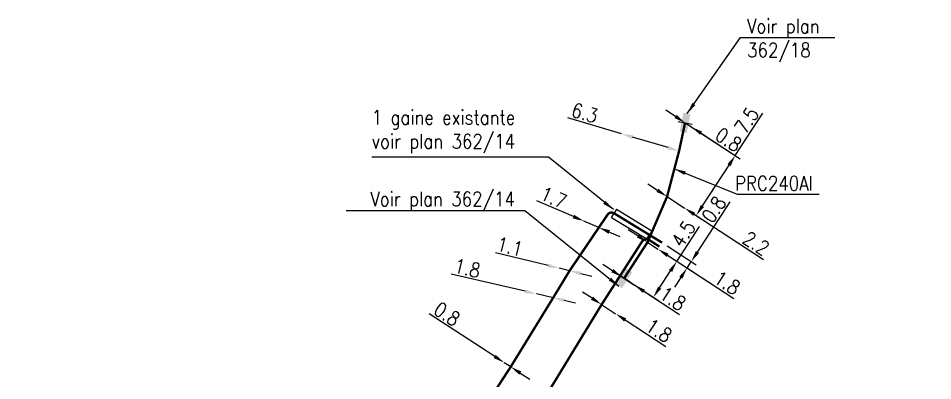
# Model space of a CAD drawing. Header units: millimetres. Extents: x 156382 to 158006, y 120998 to 122000.
# Drawn here: x 157273.4 to 157369.1, y 121278.6 to 121316.5 of the extents above; entities that cross this region are included whole.
import ezdxf
from ezdxf.enums import TextEntityAlignment as Align

# ---------------------------------------------------------------- set-up
doc = ezdxf.new("R2010")
doc.units = ezdxf.units.MM
doc.header["$PDMODE"] = 34
doc.layers.get('0').update_dxf_attribs({"linetype": 'CONTINUOUS'})
doc.layers.get('DEFPOINTS').update_dxf_attribs({"linetype": 'CONTINUOUS'})
for name, color, linetype in [('M_110', 1, 'M_ST_10'), ('M_300', 7, 'CONTINUOUS'), ('M_400', 7, 'CONTINUOUS')]:
    doc.layers.add(name, color=color, linetype=linetype)
doc.styles.add('M_ROMANS', font='ROMANS.shx', dxfattribs={"width": 0.75})
doc.styles.get("Standard").update_dxf_attribs({"font": 'romans.shx', "width": 0.85})
doc.linetypes.add('M_ST_10', pattern='A,5,-0.3,["++",Standard,S=1,R=0,X=0,Y=-0.5],-2.8', length=8.1)
doc.dimstyles.get("Standard").update_dxf_attribs({"dimtxt": 1.5, "dimasz": 1.2, "dimexe": 0.625, "dimexo": 0.625, "dimgap": 0.25, "dimtad": 1, "dimdec": 1, "dimzin": 0, "dimdsep": 46, "dimtxsty": 'Standard', "dimcen": -0.5, "dimadec": 0, "dimazin": 0, "dimtfac": 1, "dimtdec": 1, "dimtmove": 0, "dimatfit": 3, "dimfxl": 0, "dimtolj": 1, "dimtzin": 0, "dimarcsym": 0})

# ---------------------------------------------------------------- blocks, each defined once
blk = doc.blocks.new('*D73')
at = {"layer": 'DEFPOINTS', "color": 0, "linetype": 'Continuous', "transparency": 16777216}
for p in [(157334.454, 121286.531), (157335.92, 121285.575), (157335.92, 121285.575)]:
    blk.add_point(p, dxfattribs=at)
at = {"layer": 'M_110', "color": 0, "linetype": 'Continuous', "lineweight": -2, "transparency": 16777216}
for p, q in [((157333.449, 121287.186), (157332.443, 121287.841)), ((157334.454, 121286.531), (157335.92, 121285.575)), ((157336.926, 121284.92), (157341.165, 121282.158))]:
    blk.add_line(p, q, dxfattribs=at)
at = {"layer": 'M_110', "color": 0, "linetype": 'Continuous', "transparency": 16777216}
for points in [[(157333.558, 121287.353), (157333.34, 121287.018), (157334.454, 121286.531)], [(157337.035, 121285.088), (157336.817, 121284.753), (157335.92, 121285.575)]]:
    blk.add_solid(points, dxfattribs=at)
at = {"layer": 'M_110', "color": 0, "linetype": 'Continuous', "transparency": 16777216, "insert": (157340.459, 121283.812), "char_height": 1.5, "attachment_point": 5, "rotation": 326.91621}
blk.add_mtext('\\A1;1.8', dxfattribs=at)
blk = doc.blocks.new('*D282')
at = {"layer": 'DEFPOINTS', "color": 0, "linetype": 'Continuous', "transparency": 16777216}
for p in [(157324.263, 121280.447), (157324.934, 121280.012), (157324.934, 121280.012)]:
    blk.add_point(p, dxfattribs=at)
at = {"layer": 'M_110', "color": 0, "linetype": 'Continuous', "lineweight": -2, "transparency": 16777216}
for p, q in [((157323.255, 121281.099), (157316.387, 121285.547)), ((157324.934, 121280.012), (157324.263, 121280.447)), ((157325.941, 121279.36), (157326.949, 121278.708))]:
    blk.add_line(p, q, dxfattribs=at)
at = {"layer": 'M_110', "color": 0, "linetype": 'Continuous', "transparency": 16777216}
for points in [[(157323.364, 121281.267), (157323.147, 121280.932), (157324.263, 121280.447)], [(157326.05, 121279.528), (157325.833, 121279.192), (157324.934, 121280.012)]]:
    blk.add_solid(points, dxfattribs=at)
at = {"layer": 'M_110', "color": 0, "linetype": 'Continuous', "transparency": 16777216, "insert": (157318.262, 121285.524), "char_height": 1.5, "attachment_point": 5, "rotation": 327.076}
blk.add_mtext('\\A1;0.8', dxfattribs=at)
blk = doc.blocks.new('*D286')
at = {"layer": 'DEFPOINTS', "color": 0, "linetype": 'Continuous', "transparency": 16777216}
for p in [(157327.626, 121287.644), (157327.626, 121287.644), (157329.38, 121287.24)]:
    blk.add_point(p, dxfattribs=at)
at = {"layer": 'M_110', "color": 0, "linetype": 'Continuous', "lineweight": -2, "transparency": 16777216}
for p, q in [((157326.456, 121287.913), (157318.714, 121289.695)), ((157329.38, 121287.24), (157327.626, 121287.644)), ((157330.549, 121286.971), (157331.719, 121286.702))]:
    blk.add_line(p, q, dxfattribs=at)
at = {"layer": 'M_110', "color": 0, "linetype": 'Continuous', "transparency": 16777216}
for points in [[(157326.501, 121288.108), (157326.411, 121287.718), (157327.626, 121287.644)], [(157330.594, 121287.166), (157330.504, 121286.776), (157329.38, 121287.24)]]:
    blk.add_solid(points, dxfattribs=at)
at = {"layer": 'M_110', "color": 0, "linetype": 'Continuous', "transparency": 16777216, "insert": (157320.395, 121290.334), "char_height": 1.5, "attachment_point": 5, "rotation": 347.04227}
blk.add_mtext('\\A1;1.8', dxfattribs=at)
blk = doc.blocks.new('*D287')
at = {"layer": 'DEFPOINTS', "color": 0, "linetype": 'Continuous', "transparency": 16777216}
for p in [(157330.029, 121290.322), (157330.029, 121290.322), (157331.098, 121290.063)]:
    blk.add_point(p, dxfattribs=at)
at = {"layer": 'M_110', "color": 0, "linetype": 'Continuous', "lineweight": -2, "transparency": 16777216}
for p, q in [((157328.863, 121290.605), (157323.33, 121291.947)), ((157331.098, 121290.063), (157330.029, 121290.322)), ((157332.264, 121289.78), (157333.43, 121289.497))]:
    blk.add_line(p, q, dxfattribs=at)
at = {"layer": 'M_110', "color": 0, "linetype": 'Continuous', "transparency": 16777216}
for points in [[(157328.91, 121290.799), (157328.816, 121290.411), (157330.029, 121290.322)], [(157332.311, 121289.974), (157332.217, 121289.585), (157331.098, 121290.063)]]:
    blk.add_solid(points, dxfattribs=at)
at = {"layer": 'M_110', "color": 0, "linetype": 'Continuous', "transparency": 16777216, "insert": (157324.841, 121292.61), "char_height": 1.5, "attachment_point": 5, "rotation": 346.36148}
blk.add_mtext('\\A1;1.1', dxfattribs=at)
blk = doc.blocks.new('*D288')
at = {"layer": 'DEFPOINTS', "color": 0, "linetype": 'Continuous', "transparency": 16777216}
for p in [(157332.604, 121295.258), (157332.604, 121295.258), (157334.165, 121294.586)]:
    blk.add_point(p, dxfattribs=at)
at = {"layer": 'M_110', "color": 0, "linetype": 'Continuous', "lineweight": -2, "transparency": 16777216}
for p, q in [((157331.502, 121295.732), (157327.654, 121297.389)), ((157334.165, 121294.586), (157332.604, 121295.258)), ((157335.267, 121294.111), (157336.369, 121293.636))]:
    blk.add_line(p, q, dxfattribs=at)
at = {"layer": 'M_110', "color": 0, "linetype": 'Continuous', "transparency": 16777216}
for points in [[(157331.581, 121295.916), (157331.423, 121295.549), (157332.604, 121295.258)], [(157335.346, 121294.295), (157335.188, 121293.927), (157334.165, 121294.586)]]:
    blk.add_solid(points, dxfattribs=at)
at = {"layer": 'M_110', "color": 0, "linetype": 'Continuous', "transparency": 16777216, "insert": (157329.422, 121297.717), "char_height": 1.5, "attachment_point": 5, "rotation": 336.7018}
blk.add_mtext('\\A1;1.7', dxfattribs=at)
blk = doc.blocks.new('*D289')
at = {"layer": 'DEFPOINTS', "color": 0, "linetype": 'Continuous', "transparency": 16777216}
for p in [(157340.346, 121292.336), (157340.782, 121293.006), (157343.836, 121291.017)]:
    blk.add_point(p, dxfattribs=at)
at = {"layer": 'M_110', "color": 0, "linetype": 'Continuous', "lineweight": -2, "transparency": 16777216}
for p, q in [((157344.491, 121292.022), (157347.906, 121297.264)), ((157341.306, 121292.664), (157344.359, 121290.675)), ((157340.87, 121291.995), (157343.923, 121290.006)), ((157343.4, 121290.347), (157343.836, 121291.017)), ((157342.745, 121289.342), (157342.089, 121288.336))]:
    blk.add_line(p, q, dxfattribs=at)
at = {"layer": 'M_110', "color": 0, "linetype": 'Continuous', "transparency": 16777216}
for points in [[(157344.323, 121292.131), (157344.658, 121291.913), (157343.836, 121291.017)], [(157342.577, 121289.451), (157342.912, 121289.233), (157343.4, 121290.347)]]:
    blk.add_solid(points, dxfattribs=at)
at = {"layer": 'M_110', "color": 0, "linetype": 'Continuous', "transparency": 16777216, "insert": (157346.202, 121296.481), "char_height": 1.5, "attachment_point": 5, "rotation": 56.91621}
blk.add_mtext('\\A1;0.8', dxfattribs=at)
blk = doc.blocks.new('*D307')
at = {"layer": 'DEFPOINTS', "color": 0, "linetype": 'Continuous', "transparency": 16777216}
for p in [(157339.257, 121293.046), (157340.346, 121292.336), (157340.346, 121292.336)]:
    blk.add_point(p, dxfattribs=at)
at = {"layer": 'M_110', "color": 0, "linetype": 'Continuous', "lineweight": -2, "transparency": 16777216}
for p, q in [((157338.252, 121293.701), (157337.246, 121294.356)), ((157339.257, 121293.046), (157340.346, 121292.336)), ((157341.352, 121291.681), (157348.304, 121287.152))]:
    blk.add_line(p, q, dxfattribs=at)
at = {"layer": 'M_110', "color": 0, "linetype": 'Continuous', "transparency": 16777216}
for points in [[(157338.361, 121293.869), (157338.143, 121293.533), (157339.257, 121293.046)], [(157341.461, 121291.849), (157341.243, 121291.514), (157340.346, 121292.336)]]:
    blk.add_solid(points, dxfattribs=at)
at = {"layer": 'M_110', "color": 0, "linetype": 'Continuous', "transparency": 16777216, "insert": (157347.598, 121288.806), "char_height": 1.5, "attachment_point": 5, "rotation": 326.91621}
blk.add_mtext('\\A1;1.8', dxfattribs=at)
blk = doc.blocks.new('*D308')
at = {"layer": 'DEFPOINTS', "color": 0, "linetype": 'Continuous', "transparency": 16777216}
for p in [(157341.306, 121297.821), (157343.141, 121296.625), (157343.141, 121296.625)]:
    blk.add_point(p, dxfattribs=at)
at = {"layer": 'M_110', "color": 0, "linetype": 'Continuous', "lineweight": -2, "transparency": 16777216}
for p, q in [((157340.3, 121298.476), (157339.295, 121299.131)), ((157341.306, 121297.821), (157343.141, 121296.625)), ((157344.146, 121295.97), (157351.41, 121291.238))]:
    blk.add_line(p, q, dxfattribs=at)
at = {"layer": 'M_110', "color": 0, "linetype": 'Continuous', "transparency": 16777216}
for points in [[(157340.409, 121298.643), (157340.191, 121298.308), (157341.306, 121297.821)], [(157344.255, 121296.138), (157344.037, 121295.803), (157343.141, 121296.625)]]:
    blk.add_solid(points, dxfattribs=at)
at = {"layer": 'M_110', "color": 0, "linetype": 'Continuous', "transparency": 16777216, "insert": (157350.627, 121292.942), "char_height": 1.5, "attachment_point": 5, "rotation": 326.91621}
blk.add_mtext('\\A1;2.2', dxfattribs=at)
blk = doc.blocks.new('*D309')
at = {"layer": 'DEFPOINTS', "color": 0, "linetype": 'Continuous', "transparency": 16777216}
for p in [(157336.535, 121304.386), (157336.535, 121304.386), (157342.566, 121302.599)]:
    blk.add_point(p, dxfattribs=at)
at = {"layer": 'M_110', "color": 0, "linetype": 'Continuous', "lineweight": -2, "transparency": 16777216}
for p, q in [((157336.535, 121304.386), (157330.911, 121306.053)), ((157341.415, 121302.94), (157337.686, 121304.046))]:
    blk.add_line(p, q, dxfattribs=at)
at = {"layer": 'M_110', "color": 0, "linetype": 'Continuous', "transparency": 16777216}
for points in [[(157337.742, 121304.237), (157337.629, 121303.854), (157336.535, 121304.386)], [(157341.472, 121303.132), (157341.358, 121302.748), (157342.566, 121302.599)]]:
    blk.add_solid(points, dxfattribs=at)
at = {"layer": 'M_110', "color": 0, "linetype": 'Continuous', "transparency": 16777216, "insert": (157332.686, 121306.57), "char_height": 1.5, "attachment_point": 5, "rotation": 343.49276}
blk.add_mtext('\\A1;6.3', dxfattribs=at)
blk = doc.blocks.new('*D320')
at = {"layer": 'DEFPOINTS', "color": 0, "linetype": 'Continuous', "transparency": 16777216}
for p in [(157343.192, 121305.543), (157343.141, 121296.625), (157344.352, 121295.836)]:
    blk.add_point(p, dxfattribs=at)
at = {"layer": 'M_300', "color": 0, "linetype": 'Continuous', "lineweight": -2, "transparency": 16777216}
for p, q in [((157348.446, 121302.12), (157351.34, 121306.562)), ((157343.716, 121305.202), (157348.97, 121301.779)), ((157345.007, 121296.841), (157347.791, 121301.115)), ((157343.664, 121296.284), (157344.876, 121295.495))]:
    blk.add_line(p, q, dxfattribs=at)
at = {"layer": 'M_300', "color": 0, "linetype": 'Continuous', "transparency": 16777216}
for points in [[(157347.624, 121301.224), (157347.959, 121301.005), (157348.446, 121302.12)], [(157344.84, 121296.951), (157345.175, 121296.732), (157344.352, 121295.836)]]:
    blk.add_solid(points, dxfattribs=at)
at = {"layer": 'M_300', "color": 0, "linetype": 'Continuous', "transparency": 16777216, "insert": (157349.637, 121305.78), "char_height": 1.5, "attachment_point": 5, "rotation": 56.91621}
blk.add_mtext('\\A1;7.5', dxfattribs=at)
blk = doc.blocks.new('*D321')
at = {"layer": 'DEFPOINTS', "color": 0, "linetype": 'Continuous', "transparency": 16777216}
for p in [(157343.192, 121305.543), (157343.862, 121305.106), (157343.862, 121305.106)]:
    blk.add_point(p, dxfattribs=at)
at = {"layer": 'M_300', "color": 0, "linetype": 'Continuous', "lineweight": -2, "transparency": 16777216}
for p, q in [((157342.187, 121306.198), (157341.181, 121306.853)), ((157343.192, 121305.543), (157343.862, 121305.106)), ((157344.868, 121304.451), (157348.531, 121302.065))]:
    blk.add_line(p, q, dxfattribs=at)
at = {"layer": 'M_300', "color": 0, "linetype": 'Continuous', "transparency": 16777216}
for points in [[(157342.296, 121306.366), (157342.078, 121306.031), (157343.192, 121305.543)], [(157344.977, 121304.619), (157344.759, 121304.284), (157343.862, 121305.106)]]:
    blk.add_solid(points, dxfattribs=at)
at = {"layer": 'M_300', "color": 0, "linetype": 'Continuous', "transparency": 16777216, "insert": (157347.748, 121303.769), "char_height": 1.5, "attachment_point": 5, "rotation": 326.91621}
blk.add_mtext('\\A1;0.8', dxfattribs=at)
blk = doc.blocks.new('M_300_04')
at = {"color": 0, "linetype": 'Continuous'}
blk.add_line((0, 1.5), (0, -1.5), dxfattribs=at)
blk.add_solid([(-2, 0.75), (-2, -0.75), (2, 0.75), (2, -0.75)], dxfattribs=at)
at = {"color": 0, "linetype": 'Continuous', "style": 'M_ROMANS', "width": 0.75, "flags": 3}
for tag, p in [('DEF_LEG', (0, -5)), ('DEF_COUP', (0, -7.5)), ('DEF_TYPE', (0, -10))]:
    blk.add_attdef(tag, text='', height=1.2, dxfattribs=at).set_placement(p, align=Align.MIDDLE)
blk = doc.blocks.new('*D322')
at = {"layer": 'DEFPOINTS', "color": 0, "linetype": 'Continuous', "transparency": 16777216}
for p in [(157340.346, 121292.336), (157342.325, 121291.047), (157336.808, 121289.271)]:
    blk.add_point(p, dxfattribs=at)
at = {"layer": 'M_300', "color": 0, "linetype": 'Continuous', "lineweight": -2, "transparency": 16777216}
for p, q in [((157342.325, 121291.047), (157344.711, 121294.71)), ((157340.87, 121291.995), (157342.849, 121290.706)), ((157340.523, 121288.282), (157341.67, 121290.042)), ((157337.332, 121288.93), (157340.392, 121286.936))]:
    blk.add_line(p, q, dxfattribs=at)
at = {"layer": 'M_300', "color": 0, "linetype": 'Continuous', "transparency": 16777216}
for points in [[(157341.502, 121290.151), (157341.837, 121289.933), (157342.325, 121291.047)], [(157340.356, 121288.392), (157340.691, 121288.173), (157339.868, 121287.277)]]:
    blk.add_solid(points, dxfattribs=at)
at = {"layer": 'M_300', "color": 0, "linetype": 'Continuous', "transparency": 16777216, "insert": (157343.008, 121293.927), "char_height": 1.5, "attachment_point": 5, "rotation": 56.91621}
blk.add_mtext('\\A1;4.5', dxfattribs=at)
blk = doc.blocks.new('*D323')
at = {"layer": 'DEFPOINTS', "color": 0, "linetype": 'Continuous', "transparency": 16777216}
for p in [(157336.583, 121289.417), (157337.882, 121288.571), (157337.882, 121288.571)]:
    blk.add_point(p, dxfattribs=at)
at = {"layer": 'M_300', "color": 0, "linetype": 'Continuous', "lineweight": -2, "transparency": 16777216}
for p, q in [((157335.578, 121290.072), (157334.572, 121290.727)), ((157336.583, 121289.417), (157337.882, 121288.571)), ((157338.887, 121287.916), (157342.607, 121285.493))]:
    blk.add_line(p, q, dxfattribs=at)
at = {"layer": 'M_300', "color": 0, "linetype": 'Continuous', "transparency": 16777216}
for points in [[(157335.687, 121290.24), (157335.468, 121289.905), (157336.583, 121289.417)], [(157338.996, 121288.084), (157338.778, 121287.749), (157337.882, 121288.571)]]:
    blk.add_solid(points, dxfattribs=at)
at = {"layer": 'M_300', "color": 0, "linetype": 'Continuous', "transparency": 16777216, "insert": (157341.9, 121287.147), "char_height": 1.5, "attachment_point": 5, "rotation": 326.91621}
blk.add_mtext('\\A1;1.8', dxfattribs=at)

msp = doc.modelspace()

# ---------------------------------------------------------------- linework, layer by layer
at = {"layer": 'M_110', "const_width": 0.25, "flags": 128}
msp.add_lwpolyline([(157343.192, 121305.543), (157343.192, 121305.543), (157342.566, 121302.599), (157341.306, 121297.821), (157339.257, 121293.046), (157336.808, 121289.271), (157336.808, 121289.271)], dxfattribs=at)
msp.add_lwpolyline([(157340.782, 121293.006), (157335.751, 121296.078, 0.400269), (157335.077, 121295.931), (157334.165, 121294.586), (157331.098, 121290.063), (157329.38, 121287.24), (157324.934, 121280.012), (157315.646, 121265.768), (157313.079, 121263.171), (157310.752, 121262.333, 0.21345), (157310.458, 121262.049), (157307.289, 121254.202, -0.441779), (157306.681, 121253.943), (157304.258, 121254.708), (157299.438, 121256.142), (157293.175, 121258.252), (157288.144, 121259.918), (157284.177, 121261.299), (157279.412, 121262.949), (157270.59, 121265.883), (157265.509, 121267.627), (157260.327, 121269.329), (157253.968, 121271.541), (157244.844, 121274.587), (157228.824, 121280.142), (157223.345, 121281.864), (157220.126, 121282.745), (157203.008, 121287.706, 0.412779), (157202.389, 121287.367), (157201.88, 121285.639), (157200.164, 121279.826), (157197.598, 121271.302), (157194.365, 121260.068), (157192.232, 121253.21), (157191.343, 121250.32), (157188.679, 121241.645), (157188.337, 121240.023), (157184.059, 121226.915), (157180.502, 121218.686), (157179.361, 121214.417, -0.523691), (157178.575, 121214.177), (157174.805, 121217.432), (157174.805, 121217.432), (157171.754, 121219.7), (157167.168, 121223.249), (157162.351, 121226.678), (157157.501, 121230.226), (157152.539, 121233.712), (157151.323, 121234.555), (157144.441, 121239.008), (157139.975, 121241.615), (157139.005, 121242.151), (157127.28, 121248.46), (157119.77, 121251.04), (157109.692, 121254.509), (157103.433, 121256.126), (157092.141, 121262.074), (157085.18, 121266.351), (157082.683, 121268.01), (157081.52, 121268.516), (157076.399, 121271.8), (157071.459, 121275.126), (157062.596, 121281.29), (157059.452, 121283.432), (157056.004, 121285.975), (157051.016, 121289.396, 0.109169), (157046.422, 121289.895, 0.045181), (157043.414, 121289.421), (157040.189, 121288.019), (157035.095, 121285.627), (157033.069, 121284.647, -0.145504), (157032.787, 121284.602, -0.044685), (157029.413, 121285.345, 0.118283), (157026.44, 121285.556, -0.020721), (157023.927, 121285.245, -0.088438), (157020.838, 121285.538, -0.027205), (157015.993, 121287.173), (157009.096, 121289.926), (157005.404, 121291.764), (157000.561, 121293.76), (157000, 121293.993)], format="xyb", dxfattribs=at)
at = {"layer": 'M_110'}
msp.add_lwpolyline([(157340.51, 121292.588, 0.25, 0.25, 0), (157339.398, 121293.304, 0.25, 0.25, 0.414543), (157338.706, 121293.153, 0.25, 0.25, 0), (157334.454, 121286.531, 0.25, 0.25, 0), (157322.233, 121266.502, 0.25, 0.25, 0), (157320.324, 121263.253, 0.25, 0.25, 0.335052), (157320.634, 121260.577, 0.25, 0.25, 0.091259), (157322.658, 121258.937, 0.25, 0.25, 0), (157325.828, 121257.6, 0.25, 0.25, 0), (157330.734, 121256.056, 0.25, 0.25, 0), (157359.247, 121247.241, 0.25, 0.25, 0), (157359.247, 121247.241, 0.25, 0.25, 0), (157386.306, 121239.749, 0.25, 0.25, 0), (157412.98, 121232.963, 0.25, 0.25, 0), (157453.126, 121222.14, 0.25, 0.25, 0), (157470.203, 121217.903, 0.25, 0.25, 0), (157474.834, 121216.706, 0.25, 0.25, 0), (157475.448, 121216.545, 0.25, 0.25, 0.338909), (157477.036, 121217.316, 0.25, 0.25, 0.072876), (157477.432, 121218.322, 0.25, 0.25, 0.396329), (157477.19, 121218.557, 0, 0, 0)], format="xyseb", dxfattribs=at)
at = {"layer": 'M_400', "color": 7, "linetype": 'CONTINUOUS'}
for p, q in [((157336.012, 121296.504), (157335.751, 121296.078)), ((157336.012, 121296.504), (157339.713, 121294.245)), ((157335.491, 121295.651), (157335.751, 121296.078)), ((157335.491, 121295.651), (157339.193, 121293.392)), ((157339.713, 121294.245), (157339.453, 121293.818)), ((157339.193, 121293.392), (157339.453, 121293.818))]:
    msp.add_line(p, q, dxfattribs=at)

# ---------------------------------------------------------------- block references
at = {"layer": 'M_300', "xscale": 0.500000000009735, "yscale": 0.500000000009735, "zscale": 0.500000000009735}
for p, rotation in [((157343.192, 121305.543), 78.9790010551961), ((157336.808, 121289.271), 237.0242151249347)]:
    msp.add_blockref('M_300_04', p, dxfattribs=dict(at, rotation=rotation))

# ---------------------------------------------------------------- texts
at = {"layer": 'M_110', "linetype": 'Continuous', "width": 0.85}
msp.add_text('PRC240Al', height=1.5, dxfattribs=at).set_placement((157348.415, 121298.448))
at = {"layer": 'M_300', "linetype": 'Continuous', "char_height": 1.5}
for s, insert, attachment_point in [('\\A1;Voir plan\\P362/18', (157349.681, 121311.899), 7), ('\\A1;Voir plan 362/14', (157325.379, 121296.318), 9)]:
    msp.add_mtext(s, dxfattribs=dict(at, insert=insert, attachment_point=attachment_point))
at = {"layer": 'M_400', "linetype": 'Continuous', "insert": (157310.378, 121304.601), "char_height": 1.5, "attachment_point": 4}
msp.add_mtext('1 gaine existante\\Pvoir plan 362/14', dxfattribs=at)

# ---------------------------------------------------------------- dimensions: what is measured, and where the dimension line sits
at = {"layer": 'M_110', "linetype": 'Continuous'}
for base, p1, p2, angle, picture, middle, dimtype in [((157336.535, 121304.386), (157342.566, 121302.599), (157336.535, 121304.386), 343.49276, '*D309', (157332.402, 121305.611), 160), ((157332.604, 121295.258), (157334.165, 121294.586), (157332.604, 121295.258), 336.7018, '*D288', (157329.027, 121296.798), 160), ((157343.141, 121296.625), (157341.306, 121297.821), (157343.141, 121296.625), 146.91621, '*D308', (157350.081, 121292.104), 160), ((157343.836, 121291.017), (157340.346, 121292.336), (157340.782, 121293.006), 56.91621, '*D289', (157347.04, 121295.935), 160), ((157330.029, 121290.322), (157331.098, 121290.063), (157330.029, 121290.322), 346.36148, '*D287', (157324.606, 121291.638), 160), ((157327.626, 121287.644), (157329.38, 121287.24), (157327.626, 121287.644), 347.04227, '*D286', (157320.17, 121289.359), 160), ((157335.920471, 121285.575243), (157334.454193, 121286.530506), (157335.920471, 121285.575243), 326.916213, '*D73', (157339.912888, 121282.974228), 161), ((157324.934, 121280.012), (157324.263, 121280.447), (157324.934, 121280.012), 147.076, '*D282', (157317.718, 121284.685), 160)]:
    dim = msp.add_linear_dim(base=base, p1=p1, p2=p2, angle=angle, dimstyle='Standard', dxfattribs=at)
    dim.commit()
    dim.dimension.update_dxf_attribs({"geometry": picture, "text_midpoint": middle, "dimtype": dimtype})
dim = msp.add_linear_dim(base=(157340.346, 121292.336), p1=(157339.257, 121293.046), p2=(157340.346, 121292.336), angle=146.91621, text='1.8', dimstyle='Standard', dxfattribs=at)
dim.commit()
dim.dimension.update_dxf_attribs({"geometry": '*D307', "text_midpoint": (157347.052, 121287.968), "dimtype": 160})
at = {"layer": 'M_300', "linetype": 'Continuous'}
for base, p1, p2, angle, picture, middle in [((157343.862, 121305.106), (157343.192, 121305.543), (157343.862, 121305.106), 146.91621, '*D321', (157347.202, 121302.931)), ((157344.352, 121295.836), (157343.192, 121305.543), (157343.141, 121296.625), 56.91621, '*D320', (157350.475, 121305.234)), ((157342.325, 121291.047), (157336.808, 121289.271), (157340.346, 121292.336), 236.91621, '*D322', (157343.845, 121293.381))]:
    dim = msp.add_linear_dim(base=base, p1=p1, p2=p2, angle=angle, dimstyle='Standard', dxfattribs=at)
    dim.commit()
    dim.dimension.update_dxf_attribs({"geometry": picture, "text_midpoint": middle, "dimtype": 160})
dim = msp.add_linear_dim(base=(157337.882, 121288.571), p1=(157336.583, 121289.417), p2=(157337.882, 121288.571), angle=146.91621, text='1.8', dimstyle='Standard', dxfattribs=at)
dim.commit()
dim.dimension.update_dxf_attribs({"geometry": '*D323', "text_midpoint": (157341.354, 121286.309), "dimtype": 160})

# ---------------------------------------------------------------- leaders
at = {"layer": 'M_110', "linetype": 'Continuous'}
msp.add_leader([(157342.071, 121300.721), (157348.655, 121298.063), (157357.221, 121298.063)], dimstyle='Standard', dxfattribs=at)
at = {"layer": 'M_300', "linetype": 'Continuous', "annotation_type": 0, "has_hookline": 1}
for points, hookline_direction, text_width in [([(157343.424, 121306.517), (157348.99, 121314.451), (157350.19, 121314.451)], 0, 8.439), ([(157336.264, 121288.432), (157326.4, 121296.318), (157325.2, 121296.318)], 1, 17.243)]:
    msp.add_leader(points, dimstyle='Standard', dxfattribs=dict(at, hookline_direction=hookline_direction, text_width=text_width))
at = {"layer": 'M_400', "linetype": 'Continuous', "annotation_type": 0, "has_hookline": 1, "hookline_direction": 1, "text_width": 17.061}
msp.add_leader([(157335.681, 121296.466), (157328.889, 121301.958), (157327.689, 121301.958)], dimstyle='Standard', override={"dimgap": 0.25, "dimtad": 1}, dxfattribs=at)

doc.saveas('drawing.dxf')
